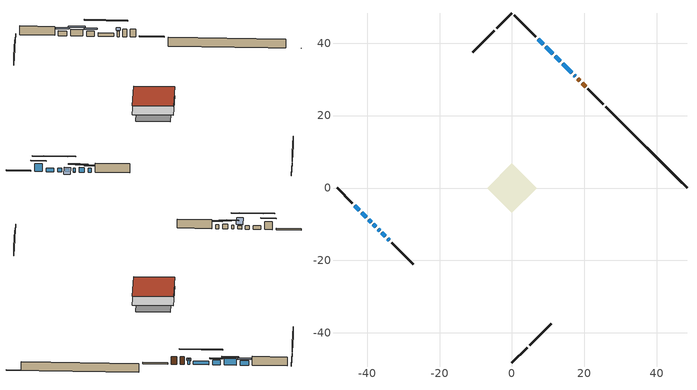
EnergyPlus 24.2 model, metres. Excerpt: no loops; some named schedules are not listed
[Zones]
conditioned space
 floor outside (Floor1 construction): -4,0 0,4 4,0 0,-4 z1.53
 floor adiabatic (AdiabaticFloorConstruction): -6.9,0 0,6.9 6.9,0 0,-6.9 z1.53
 floor foundation (Slab1 construction): -5.63,0.28 -0.28,5.63 5.63,-0.28 0.28,-5.63 z-0.88
 wall outside (RimJoist1 construction): 0,-48.34 4.22,-44.12 / -48.34,0 -44.12,-4.22 / 0,48.34 -4.22,44.12 / 25.18,23.16 20.96,27.38 z1.53:1.83
 wall outside (AdiabaticWallConstruction 1): 20.3,28.03 19.43,28.9 / 18.78,29.56 18.15,30.18 z1.53:3.56
 wall outside (AdiabaticWallConstruction): 17.5,30.84 17.23,31.11 z1.53:2.95; -43.46,-4.88 -42.17,-6.17 z1.53:3.61; 16.57,31.77 13.98,34.35 z1.53:2.44; -41.51,-6.83 -40.22,-8.12 / -39.56,-8.78 -38.91,-9.42 / -38.26,-10.08 -37.61,-10.73 z1.53:2.45; -36.95,-11.38 -36.59,-11.74 / -34.38,-13.95 -33.89,-14.44 z1.53:2.57; 13.33,35.01 11.98,36.36 / 8.66,39.68 7.22,41.12 / -35.94,-12.4 -35.04,-13.3 z1.53:2.8; 11.32,37.01 9.31,39.02 z1.53:3.28
 wall outside (Wall1 construction): 4.88,-43.46 10.78,-37.56 / -33.24,-15.1 -27.33,-21 / -4.88,43.46 -10.78,37.56 / 6.56,41.78 0.66,47.68 z1.53:3.97
 wall foundation (FoundationWall1 construction): 25.83,22.5,-0.88 25.83,22.5,1.53 45.74,2.59,1.53 45.74,2.59,-0.78 48.34,0,-0.78 48.34,0,-0.88
 window (WindowConstruction 6): 17.5,30.84 17.23,31.11 z1.53:2.95
 window (WindowConstruction 5): -43.46,-4.88 -42.17,-6.17 z1.53:3.61
 window (WindowConstruction 8): 16.57,31.77 13.98,34.35 z1.53:2.44
 window (WindowConstruction 9): -41.51,-6.83 -40.22,-8.12 z1.53:2.44
 window (WindowConstruction 10): -39.56,-8.78 -38.91,-9.42 z1.53:2.44
 window (WindowConstruction 11): -38.26,-10.08 -37.61,-10.73 z1.53:2.44
 window (WindowConstruction 7): -36.95,-11.38 -36.59,-11.74 z1.53:2.57
 window (WindowConstruction): 13.33,35.01 11.98,36.36 z1.53:2.8
 window (WindowConstruction 1): 11.32,37.01 9.31,39.02 z1.53:3.28
 window (WindowConstruction 2): 8.65,39.68 7.22,41.12 z1.53:2.8
 window (WindowConstruction 3): -35.94,-12.4 -35.04,-13.3 z1.53:2.8
 window (WindowConstruction 4): -34.38,-13.96 -33.89,-14.44 z1.53:2.57
 door (Door): 20.3,28.03 19.43,28.9 z1.53:3.56
 door (Door 1): 18.78,29.56 18.15,30.18 z1.53:3.56
 ceiling adiabatic (AdiabaticFloorConstruction): 0,-6.9 6.9,0 0,6.9 -6.9,0 z1.53
 roof outside (Roof1 construction): 0,6.9 -6.9,0 0,-6.9 6.9,0 z3.97
shading: 17.02,31.32 17.71,30.63 18.57,31.49 17.88,32.18 z3.25; -41.52,-6.81 -44.1,-4.23 -44.32,-4.44 -41.73,-7.02 z4.52; 11.61,36.72 18.94,29.4 19.26,29.72 11.94,37.05 z5.79; -37.85,-10.49 -43.88,-4.46 -44.09,-4.67 -38.06,-10.7 z5.79; -36.54,-11.79 -41.93,-6.41 -42.14,-6.62 -36.76,-12 z5.79; -37.4,-10.94 -38.47,-9.87 -40.84,-12.24 -39.77,-13.31 z2.74; -35.73,-12.6 -37.81,-10.52 -38.03,-10.73 -35.94,-12.82 z3.79; 11.55,36.79 13.76,34.58 14.08,34.9 11.87,37.11 z3.41; 8.88,39.46 11.75,36.58 12.08,36.91 9.21,39.78 z3.89; 6.79,41.55 9.09,39.25 9.41,39.58 7.11,41.87 z3.41; -34.39,-13.94 -36.58,-11.76 -36.79,-11.97 -34.6,-14.15 z3.71; -33.25,-15.09 -35.02,-13.31 -35.24,-13.52 -33.46,-15.3 z3.48
[Building]
Building 1: Terrain=Suburbs
[Site:Location]
Montreal Mirabel Intl AP_QC: Latitude {deg}=45.68; Longitude {deg}=-74.03; Time Zone {hr}=-5; Elevation {m}=82; Keep Site Location Information=Yes
[Site:GroundTemperature:Shallow]
0.642858, -1.75623, -1.94836, -0.80987, 3.76054, 8.30966, 12.2535, 14.7518, 14.9641, 12.9321, 9.08883, 4.67926
[Site:WaterMainsTemperature]
Calculation Method=Schedule; Temperature Schedule=mains temperature schedule
[Material] Roughness=Rough; Thermal Absorptance=0.9
Name | Thickness {m} | Conductivity {W/m-K} | Density {kg/m3} | Specific Heat {J/kg-K} | Solar Absorptance | Visible Absorptance
asphalt or fiberglass shingles | 0.00635 | 0.162714 | 1121.4 | 1465.45 | 0.4 | 0.4
concrete 4.0 in. | 0.1016 | 1.803125 | 2242.8 | 837.4 | 0.7 | 0.7
concrete 8.0 in. | 0.2032 | 1.803125 | 2242.8 | 837.4 | 0.7 | 0.7
door material | 0.04445 | 0.188738 | 512.64 | 1214.23 | 0.7 | 0.7
exterior vertical ins | 0.0433751 | 0.029427 | 32.04 | 1214.23 | 0.7 | 0.7
floor covering | 0.0127 | 0.0433444 | 54.468 | 1339.84 | 0.6 | 0.6
floor rigid ins; wall rigid ins | 0.512978 | 0.029427 | 32.04 | 1214.23 | 0.7 | 0.7
floor stud and cavity | 0.1397 | 0.100529 | 92.3553 | 1139.71 | 0.7 | 0.7
floor stud and cavity 1 | 0.1397 | 1.75129 | 37.0049 | 1207.88 | 0.7 | 0.7
furniture material conditioned space 1 | 0.1524 | 0.115458 | 640.8 | 1214.23 | 0.6 | 0.6
gypsum board | 0.0127 | 0.160291 | 801 | 837.4 | 0.6 | 0.6
gypsum board 1 | 0.0127 | 0.160291 | 801 | 837.4 | 0.7 | 0.7
osb sheathing 0.5 in. | 0.0127 | 0.115458 | 512.64 | 1214.23 | 0.7 | 0.7
osb sheathing 0.75 in. | 0.01905 | 0.115458 | 512.64 | 1214.23 | 0.7 | 0.7
osb sheathing 2.0 in. | 0.0508 | 0.115458 | 512.64 | 1214.23 | 0.7 | 0.7
rim joist rigid ins | 0.051816 | 0.029427 | 32.04 | 1214.23 | 0.7 | 0.7
rim joist stud and cavity | 0.0508 | 0.205221 | 125.044 | 1163.47 | 0.6 | 0.6
roof stud and cavity | 0.2032 | 0.154705 | 78.34581 | 1123.46 | 0.7 | 0.7
wall stud and cavity | 0.1397 | 0.0891443 | 139.0536 | 1170.24 | 0.7 | 0.7
wall stud and cavity 1 | 0.0889 | 0.380278 | 52.3479 | 1209.89 | 0.7 | 0.7
wall stud and cavity 2 | 0.0889 | 0.391764 | 83.0341 | 1211.67 | 0.7 | 0.7
wood siding | 0.0254 | 0.102417 | 544.68 | 1172.36 | 0.4 | 0.4
wood siding 1; wood siding 2; wood siding 3 | 0.0254 | 0.102417 | 544.68 | 1172.36 | 0.7 | 0.7
[WindowMaterial:SimpleGlazingSystem]
Name | U-Factor {W/m2-K} | Solar Heat Gain Coefficient
WindowMaterial | 5.624059 | 0.71
WindowMaterial 1 | 2.875907 | 0.71
WindowMaterial 2 | 5.63939 | 0.72
WindowMaterial 3 | 5.49119 | 0.69
WindowMaterial 4 | 3.02297 | 0.49
WindowMaterial 5 | 4.19775 | 0.68
WindowMaterial 6 | 3.710573 | 0.31
WindowMaterial 7 | 5.29928 | 0.67
WindowMaterial 8 | 5.44918 | 0.68
WindowMaterial 9 | 5.18912 | 0.62
[Construction]
AdiabaticFloorConstruction: floor stud and cavity 1, floor rigid ins, osb sheathing 0.75 in., floor covering
AdiabaticWallConstruction: wood siding 2, wall rigid ins, wall stud and cavity 1, gypsum board
AdiabaticWallConstruction 1: wood siding 3, wall rigid ins, wall stud and cavity 1, gypsum board
Door; Door 1: door material
Floor1 construction: floor stud and cavity, osb sheathing 0.75 in., floor covering
FoundationWall1 construction: concrete 8.0 in., gypsum board 1
furniture construction conditioned space 1: furniture material conditioned space 1
PartitionWallConstruction: gypsum board, wall stud and cavity 2, gypsum board
RimJoist1 construction: wood siding 1, rim joist rigid ins, osb sheathing 2.0 in., rim joist stud and cavity
Roof1 construction: asphalt or fiberglass shingles, osb sheathing 0.75 in., roof stud and cavity, gypsum board
Slab1 construction: concrete 4.0 in.
Wall1 construction: wood siding, osb sheathing 0.5 in., wall stud and cavity, gypsum board
WindowConstruction: WindowMaterial
WindowConstruction 1: WindowMaterial 1
WindowConstruction 10; WindowConstruction 11: WindowMaterial 9
WindowConstruction 2: WindowMaterial 2
WindowConstruction 3: WindowMaterial 3
WindowConstruction 4: WindowMaterial 4
WindowConstruction 5: WindowMaterial 5
WindowConstruction 6: WindowMaterial 6
WindowConstruction 7: WindowMaterial 7
WindowConstruction 8; WindowConstruction 9: WindowMaterial 8
[Zone]
conditioned space: Multiplier=1; Volume {m3}=410.2; Part of Total Floor Area=Yes
[Space]
conditioned space 1: Zone=conditioned space; Volume {m3}=410.2
[SurfaceProperty:ExposedFoundationPerimeter]
Slab1: Exposed Perimeter Calculation Method=TotalExposedPerimeter; Total Exposed Perimeter {m}=31.822
[InternalMass] Zone or ZoneList=conditioned space; Space or SpaceList=conditioned space 1
Name | Construction | Surface Area {m2}
furniture mass conditioned space 1 | furniture construction conditioned space 1 | 76.1599
partition wall mass | PartitionWallConstruction | 190.4
[Lights]
interior lighting: Zone or ZoneList or Space or SpaceList=conditioned space 1; Schedule=interior lighting schedule; Design Level Calculation Method=LightingLevel; Lighting Level {W}=343.2; Return Air Fraction=0; Fraction Radiant=0.6; Fraction Visible=0.2; Fraction Replaceable=1
[People]
occupants: Zone or ZoneList or Space or SpaceList=conditioned space 1; Number of People Schedule=occupants schedule; Number of People Calculation Method=People; Number of People=3; Fraction Radiant=0.314171; Sensible Heat Fraction=0.56303; Activity Level Schedule=occupants activity schedule; Carbon Dioxide Generation Rate {m3/s-W}=0; Enable ASHRAE 55 Comfort Warnings=No; Mean Radiant Temperature Calculation Type=EnclosureAveraged
[ElectricEquipment] Zone or ZoneList or Space or SpaceList=conditioned space 1; Design Level Calculation Method=EquipmentLevel
Name | Schedule | Design Level {W} | Fraction Latent | Fraction Radiant | Fraction Lost
clothes dryer | clothes dryer schedule | 140.772 | 0.015 | 0.081 | 0.85
clothes washer | clothes washer schedule | 32.1985 | 0.03 | 0.162 | 0.7
cooking range | cooking range schedule | 215.147 | 0.08 | 0.432 | 0.2
dishwasher | dishwasher schedule | 66.8632 | 0.3 | 0.18 | 0.4
fridge | fridge schedule | 72.9452 | 0 | 0.6 | 0
mech vent house fan | mech vent house fan schedule | 0 | 0 | 0 | 1
mech vent house fan cfis | mech vent house fan cfis schedule | 0 | 0 | 0 | 0
misc plug loads | misc plug loads schedule | 494.7 | 0.045 | 0.513 | 0.1
whole house fan | Always On Discrete | 0 | 0 | 0 | 1
[OtherEquipment] Zone or ZoneList or Space or SpaceList=conditioned space 1; Design Level Calculation Method=EquipmentLevel
Name | Fuel Type | Schedule | Design Level {W} | Fraction Latent | Fraction Radiant | Fraction Lost
clothes dryer 1 | Electricity | clothes dryer schedule | 0 | 0.015 | 0.081 | 0.85
cooking range 1 | Electricity | cooking range schedule | 0 | 0.08 | 0.432 | 0.2
general water use latent | None | general water use schedule | 62.594 | 1 | 0 | 0
general water use sensible | None | general water use schedule | -61.6891 | 0 | 0.6 | 0
mech vent house fan latent load | None | Always On Discrete | 0 | 1 | 0 | 0
mech vent house fan sensible load | None | Always On Discrete | 0 | 0 | 0 | 0
water heater energy adjustment1 | Electricity | Always On Discrete | 0.01 | 0 | 0 | 1
[ZoneInfiltration:DesignFlowRate] Zone or ZoneList or Space or SpaceList=conditioned space 1; Schedule=Always On Discrete; Design Flow Rate Calculation Method=Flow/Zone; Design Flow Rate {m3/s}=0
infil flow; natural vent flow; whole house fan flow
[Foundation:Kiva]
Foundation Kiva 1: Initial Indoor Air Temperature {C}=18; Wall Height Above Grade {m}=1.53; Wall Depth Below Slab {m}=0.2032; Custom Block Material Name 1=exterior vertical ins; Custom Block Depth 1 {m}=2.40999; Custom Block X Position 1 {m}=0.2159; Custom Block Z Position 1 {m}=0
[Foundation:Kiva:Settings]
Soil Conductivity {W/m-K}=0.849921; Soil Density {kg/m3}=1842.3; Soil Specific Heat {J/kg-K}=418.7; Ground Solar Absorptivity=0.9; Ground Thermal Absorptivity=0.9; Ground Surface Roughness {m}=0.03; Far-Field Width {m}=40; Deep-Ground Boundary Condition=ZeroFlux; Deep-Ground Depth {m}=40; Minimum Cell Dimension {m}=0.2; Maximum Cell Growth Coefficient=3; Simulation Timestep=Timestep
[Exterior:Lights]
exterior lighting: Schedule=exterior lighting schedule; Design Level {W}=75.6
[Schedule:Day:Interval]
interior lighting schedule day: No, 01:00, 0.108182, 04:00, 0.0901515, 05:00, 0.0991667, 06:00, 0.162273, 07:00, 0.270455, 08:00, 0.342576, 10:00, 0.369621, 11:00, 0.351591, 12:00, 0.333561, 13:00, 0.324545, 14:00, 0.31553, 15:00, 0.333561, 16:00, 0.369621, 17:00, 0.450758, 18:00, 0.585985, 19:00, 0.775303, 20:00, 0.955606, 21:00, 0.991667, 22:00, 0.712197, 23:00, 0.360606, 24:00, 0.162273
interior lighting schedule day 1: No, 01:00, 0.100909, 04:00, 0.0840909, 05:00, 0.0925, 06:00, 0.151364, 07:00, 0.252273, 08:00, 0.319545, 10:00, 0.344773, 11:00, 0.327955, 12:00, 0.311136, 13:00, 0.302727, 14:00, 0.294318, 15:00, 0.311136, 16:00, 0.344773, 17:00, 0.420455, 18:00, 0.546591, 19:00, 0.723182, 20:00, 0.891364, 21:00, 0.925, 22:00, 0.664318, 23:00, 0.336364, 24:00, 0.151364
interior lighting schedule day 2: No, 01:00, 0.0927273, 04:00, 0.0772727, 05:00, 0.085, 06:00, 0.139091, 07:00, 0.231818, 08:00, 0.293636, 10:00, 0.316818, 11:00, 0.301364, 12:00, 0.285909, 13:00, 0.278182, 14:00, 0.270455, 15:00, 0.285909, 16:00, 0.316818, 17:00, 0.386364, 18:00, 0.502273, 19:00, 0.664545, 20:00, 0.819091, 21:00, 0.85, 22:00, 0.610455, 23:00, 0.309091, 24:00, 0.139091
interior lighting schedule day 3: No, 01:00, 0.0845455, 04:00, 0.0704545, 05:00, 0.0775, 06:00, 0.126818, 07:00, 0.211364, 08:00, 0.267727, 10:00, 0.288864, 11:00, 0.274773, 12:00, 0.260682, 13:00, 0.253636, 14:00, 0.246591, 15:00, 0.260682, 16:00, 0.288864, 17:00, 0.352273, 18:00, 0.457955, 19:00, 0.605909, 20:00, 0.746818, 21:00, 0.775, 22:00, 0.556591, 23:00, 0.281818, 24:00, 0.126818
interior lighting schedule day 4: No, 01:00, 0.0763636, 04:00, 0.0636364, 05:00, 0.07, 06:00, 0.114545, 07:00, 0.190909, 08:00, 0.241818, 10:00, 0.260909, 11:00, 0.248182, 12:00, 0.235455, 13:00, 0.229091, 14:00, 0.222727, 15:00, 0.235455, 16:00, 0.260909, 17:00, 0.318182, 18:00, 0.413636, 19:00, 0.547273, 20:00, 0.674545, 21:00, 0.7, 22:00, 0.502727, 23:00, 0.254545, 24:00, 0.114545
interior lighting schedule default day: No, 24:00, 0
[Schedule:Week:Daily]
interior lighting schedule Week Rule - Jan1-Jan27: interior lighting schedule day, interior lighting schedule day, interior lighting schedule day, interior lighting schedule day, interior lighting schedule day, interior lighting schedule day, interior lighting schedule day, interior lighting schedule default day, interior lighting schedule default day, interior lighting schedule default day, interior lighting schedule default day, interior lighting schedule default day
interior lighting schedule Week Rule - Jan28-Feb3: interior lighting schedule day, interior lighting schedule day, interior lighting schedule day, interior lighting schedule day, interior lighting schedule day 1, interior lighting schedule day 1, interior lighting schedule day 1, interior lighting schedule default day, interior lighting schedule default day, interior lighting schedule default day, interior lighting schedule default day, interior lighting schedule default day
interior lighting schedule Week Rule - Feb4-Feb24: interior lighting schedule day 1, interior lighting schedule day 1, interior lighting schedule day 1, interior lighting schedule day 1, interior lighting schedule day 1, interior lighting schedule day 1, interior lighting schedule day 1, interior lighting schedule default day, interior lighting schedule default day, interior lighting schedule default day, interior lighting schedule default day, interior lighting schedule default day
interior lighting schedule Week Rule - Feb25-Mar3: interior lighting schedule day 1, interior lighting schedule day 1, interior lighting schedule day 1, interior lighting schedule day 1, interior lighting schedule day 2, interior lighting schedule day 2, interior lighting schedule day 2, interior lighting schedule default day, interior lighting schedule default day, interior lighting schedule default day, interior lighting schedule default day, interior lighting schedule default day
interior lighting schedule Week Rule - Mar4-Mar31: interior lighting schedule day 2, interior lighting schedule day 2, interior lighting schedule day 2, interior lighting schedule day 2, interior lighting schedule day 2, interior lighting schedule day 2, interior lighting schedule day 2, interior lighting schedule default day, interior lighting schedule default day, interior lighting schedule default day, interior lighting schedule default day, interior lighting schedule default day
interior lighting schedule Week Rule - Apr1-Apr28: interior lighting schedule day 3, interior lighting schedule day 3, interior lighting schedule day 3, interior lighting schedule day 3, interior lighting schedule day 3, interior lighting schedule day 3, interior lighting schedule day 3, interior lighting schedule default day, interior lighting schedule default day, interior lighting schedule default day, interior lighting schedule default day, interior lighting schedule default day
interior lighting schedule Week Rule - Apr29-May5: interior lighting schedule day 3, interior lighting schedule day 3, interior lighting schedule day 4, interior lighting schedule day 4, interior lighting schedule day 4, interior lighting schedule day 4, interior lighting schedule day 4, interior lighting schedule default day, interior lighting schedule default day, interior lighting schedule default day, interior lighting schedule default day, interior lighting schedule default day
interior lighting schedule Week Rule - May6-May26: interior lighting schedule day 4, interior lighting schedule day 4, interior lighting schedule day 4, interior lighting schedule day 4, interior lighting schedule day 4, interior lighting schedule day 4, interior lighting schedule day 4, interior lighting schedule default day, interior lighting schedule default day, interior lighting schedule default day, interior lighting schedule default day, interior lighting schedule default day
interior lighting schedule Week Rule - May27-Jun2: interior lighting schedule day 4, interior lighting schedule day 4, interior lighting schedule day 4, interior lighting schedule day 4, interior lighting schedule day 4, interior lighting schedule day 5, interior lighting schedule day 5, interior lighting schedule default day, interior lighting schedule default day, interior lighting schedule default day, interior lighting schedule default day, interior lighting schedule default day
interior lighting schedule Week Rule - Jun3-Jun30: interior lighting schedule day 5, interior lighting schedule day 5, interior lighting schedule day 5, interior lighting schedule day 5, interior lighting schedule day 5, interior lighting schedule day 5, interior lighting schedule day 5, interior lighting schedule default day, interior lighting schedule default day, interior lighting schedule default day, interior lighting schedule default day, interior lighting schedule default day
interior lighting schedule Week Rule - Jul1-Jul28: interior lighting schedule day 6, interior lighting schedule day 6, interior lighting schedule day 6, interior lighting schedule day 6, interior lighting schedule day 6, interior lighting schedule day 6, interior lighting schedule day 6, interior lighting schedule default day, interior lighting schedule default day, interior lighting schedule default day, interior lighting schedule default day, interior lighting schedule default day
interior lighting schedule Week Rule - Jul29-Aug4: interior lighting schedule day 6, interior lighting schedule day 6, interior lighting schedule day 6, interior lighting schedule day 7, interior lighting schedule day 7, interior lighting schedule day 7, interior lighting schedule day 7, interior lighting schedule default day, interior lighting schedule default day, interior lighting schedule default day, interior lighting schedule default day, interior lighting schedule default day
interior lighting schedule Week Rule - Aug5-Aug25: interior lighting schedule day 7, interior lighting schedule day 7, interior lighting schedule day 7, interior lighting schedule day 7, interior lighting schedule day 7, interior lighting schedule day 7, interior lighting schedule day 7, interior lighting schedule default day, interior lighting schedule default day, interior lighting schedule default day, interior lighting schedule default day, interior lighting schedule default day
interior lighting schedule Week Rule - Aug26-Sep1: interior lighting schedule day 7, interior lighting schedule day 7, interior lighting schedule day 7, interior lighting schedule day 7, interior lighting schedule day 7, interior lighting schedule day 7, interior lighting schedule day 8, interior lighting schedule default day, interior lighting schedule default day, interior lighting schedule default day, interior lighting schedule default day, interior lighting schedule default day
interior lighting schedule Week Rule - Sep2-Sep29: interior lighting schedule day 8, interior lighting schedule day 8, interior lighting schedule day 8, interior lighting schedule day 8, interior lighting schedule day 8, interior lighting schedule day 8, interior lighting schedule day 8, interior lighting schedule default day, interior lighting schedule default day, interior lighting schedule default day, interior lighting schedule default day, interior lighting schedule default day
interior lighting schedule Week Rule - Sep30-Oct6: interior lighting schedule day 8, interior lighting schedule day 9, interior lighting schedule day 9, interior lighting schedule day 9, interior lighting schedule day 9, interior lighting schedule day 9, interior lighting schedule day 9, interior lighting schedule default day, interior lighting schedule default day, interior lighting schedule default day, interior lighting schedule default day, interior lighting schedule default day
interior lighting schedule Week Rule - Oct7-Oct27: interior lighting schedule day 9, interior lighting schedule day 9, interior lighting schedule day 9, interior lighting schedule day 9, interior lighting schedule day 9, interior lighting schedule day 9, interior lighting schedule day 9, interior lighting schedule default day, interior lighting schedule default day, interior lighting schedule default day, interior lighting schedule default day, interior lighting schedule default day
interior lighting schedule Week Rule - Oct28-Nov3: interior lighting schedule day 9, interior lighting schedule day 9, interior lighting schedule day 9, interior lighting schedule day 9, interior lighting schedule day 10, interior lighting schedule day 10, interior lighting schedule day 10, interior lighting schedule default day, interior lighting schedule default day, interior lighting schedule default day, interior lighting schedule default day, interior lighting schedule default day
interior lighting schedule Week Rule - Nov4-Nov24: interior lighting schedule day 10, interior lighting schedule day 10, interior lighting schedule day 10, interior lighting schedule day 10, interior lighting schedule day 10, interior lighting schedule day 10, interior lighting schedule day 10, interior lighting schedule default day, interior lighting schedule default day, interior lighting schedule default day, interior lighting schedule default day, interior lighting schedule default day
interior lighting schedule Week Rule - Nov25-Dec1: interior lighting schedule day 10, interior lighting schedule day 10, interior lighting schedule day 10, interior lighting schedule day 10, interior lighting schedule day 10, interior lighting schedule day 10, interior lighting schedule day 11, interior lighting schedule default day, interior lighting schedule default day, interior lighting schedule default day, interior lighting schedule default day, interior lighting schedule default day
interior lighting schedule Week Rule - Dec2-Dec31: interior lighting schedule day 11, interior lighting schedule day 11, interior lighting schedule day 11, interior lighting schedule day 11, interior lighting schedule day 11, interior lighting schedule day 11, interior lighting schedule day 11, interior lighting schedule default day, interior lighting schedule default day, interior lighting schedule default day, interior lighting schedule default day, interior lighting schedule default day
occupants schedule Week Rule - Jan1-Dec31: occupants schedule day, occupants schedule day, occupants schedule day, occupants schedule day, occupants schedule day, occupants schedule day, occupants schedule day, occupants schedule default day, occupants schedule default day, occupants schedule default day, occupants schedule default day, occupants schedule default day
clothes dryer schedule Week Rule - Jan1-Dec31: clothes dryer schedule day, clothes dryer schedule day, clothes dryer schedule day, clothes dryer schedule day, clothes dryer schedule day, clothes dryer schedule day, clothes dryer schedule day, clothes dryer schedule default day, clothes dryer schedule default day, clothes dryer schedule default day, clothes dryer schedule default day, clothes dryer schedule default day
clothes washer schedule Week Rule - Jan1-Dec31: clothes washer schedule day, clothes washer schedule day, clothes washer schedule day, clothes washer schedule day, clothes washer schedule day, clothes washer schedule day, clothes washer schedule day, clothes washer schedule default day, clothes washer schedule default day, clothes washer schedule default day, clothes washer schedule default day, clothes washer schedule default day
cooking range schedule Week Rule - Jan1-Dec31: cooking range schedule day, cooking range schedule day, cooking range schedule day, cooking range schedule day, cooking range schedule day, cooking range schedule day, cooking range schedule day, cooking range schedule default day, cooking range schedule default day, cooking range schedule default day, cooking range schedule default day, cooking range schedule default day
dishwasher schedule Week Rule - Jan1-Dec31: dishwasher schedule day, dishwasher schedule day, dishwasher schedule day, dishwasher schedule day, dishwasher schedule day, dishwasher schedule day, dishwasher schedule day, dishwasher schedule default day, dishwasher schedule default day, dishwasher schedule default day, dishwasher schedule default day, dishwasher schedule default day
misc plug loads schedule Week Rule - Jan1-Dec31: misc plug loads schedule day, misc plug loads schedule day, misc plug loads schedule day, misc plug loads schedule day, misc plug loads schedule day, misc plug loads schedule day, misc plug loads schedule day, misc plug loads schedule default day, misc plug loads schedule default day, misc plug loads schedule default day, misc plug loads schedule default day, misc plug loads schedule default day
general water use schedule Week Rule - Jan1-Dec31: general water use schedule day, general water use schedule day, general water use schedule day, general water use schedule day, general water use schedule day, general water use schedule day, general water use schedule day, general water use schedule default day, general water use schedule default day, general water use schedule default day, general water use schedule default day, general water use schedule default day
exterior lighting schedule Week Rule - Jan1-Jan27: exterior lighting schedule day, exterior lighting schedule day, exterior lighting schedule day, exterior lighting schedule day, exterior lighting schedule day, exterior lighting schedule day, exterior lighting schedule day, exterior lighting schedule default day, exterior lighting schedule default day, exterior lighting schedule default day, exterior lighting schedule default day, exterior lighting schedule default day
exterior lighting schedule Week Rule - Jan28-Feb3: exterior lighting schedule day, exterior lighting schedule day, exterior lighting schedule day, exterior lighting schedule day, exterior lighting schedule day 1, exterior lighting schedule day 1, exterior lighting schedule day 1, exterior lighting schedule default day, exterior lighting schedule default day, exterior lighting schedule default day, exterior lighting schedule default day, exterior lighting schedule default day
exterior lighting schedule Week Rule - Feb4-Feb24: exterior lighting schedule day 1, exterior lighting schedule day 1, exterior lighting schedule day 1, exterior lighting schedule day 1, exterior lighting schedule day 1, exterior lighting schedule day 1, exterior lighting schedule day 1, exterior lighting schedule default day, exterior lighting schedule default day, exterior lighting schedule default day, exterior lighting schedule default day, exterior lighting schedule default day
exterior lighting schedule Week Rule - Feb25-Mar3: exterior lighting schedule day 1, exterior lighting schedule day 1, exterior lighting schedule day 1, exterior lighting schedule day 1, exterior lighting schedule day 2, exterior lighting schedule day 2, exterior lighting schedule day 2, exterior lighting schedule default day, exterior lighting schedule default day, exterior lighting schedule default day, exterior lighting schedule default day, exterior lighting schedule default day
exterior lighting schedule Week Rule - Mar4-Mar31: exterior lighting schedule day 2, exterior lighting schedule day 2, exterior lighting schedule day 2, exterior lighting schedule day 2, exterior lighting schedule day 2, exterior lighting schedule day 2, exterior lighting schedule day 2, exterior lighting schedule default day, exterior lighting schedule default day, exterior lighting schedule default day, exterior lighting schedule default day, exterior lighting schedule default day
exterior lighting schedule Week Rule - Apr1-Apr28: exterior lighting schedule day 3, exterior lighting schedule day 3, exterior lighting schedule day 3, exterior lighting schedule day 3, exterior lighting schedule day 3, exterior lighting schedule day 3, exterior lighting schedule day 3, exterior lighting schedule default day, exterior lighting schedule default day, exterior lighting schedule default day, exterior lighting schedule default day, exterior lighting schedule default day
exterior lighting schedule Week Rule - Apr29-May5: exterior lighting schedule day 3, exterior lighting schedule day 3, exterior lighting schedule day 4, exterior lighting schedule day 4, exterior lighting schedule day 4, exterior lighting schedule day 4, exterior lighting schedule day 4, exterior lighting schedule default day, exterior lighting schedule default day, exterior lighting schedule default day, exterior lighting schedule default day, exterior lighting schedule default day
exterior lighting schedule Week Rule - May6-May26: exterior lighting schedule day 4, exterior lighting schedule day 4, exterior lighting schedule day 4, exterior lighting schedule day 4, exterior lighting schedule day 4, exterior lighting schedule day 4, exterior lighting schedule day 4, exterior lighting schedule default day, exterior lighting schedule default day, exterior lighting schedule default day, exterior lighting schedule default day, exterior lighting schedule default day
exterior lighting schedule Week Rule - May27-Jun2: exterior lighting schedule day 4, exterior lighting schedule day 4, exterior lighting schedule day 4, exterior lighting schedule day 4, exterior lighting schedule day 4, exterior lighting schedule day 5, exterior lighting schedule day 5, exterior lighting schedule default day, exterior lighting schedule default day, exterior lighting schedule default day, exterior lighting schedule default day, exterior lighting schedule default day
exterior lighting schedule Week Rule - Jun3-Jun30: exterior lighting schedule day 5, exterior lighting schedule day 5, exterior lighting schedule day 5, exterior lighting schedule day 5, exterior lighting schedule day 5, exterior lighting schedule day 5, exterior lighting schedule day 5, exterior lighting schedule default day, exterior lighting schedule default day, exterior lighting schedule default day, exterior lighting schedule default day, exterior lighting schedule default day
exterior lighting schedule Week Rule - Jul1-Jul28: exterior lighting schedule day 6, exterior lighting schedule day 6, exterior lighting schedule day 6, exterior lighting schedule day 6, exterior lighting schedule day 6, exterior lighting schedule day 6, exterior lighting schedule day 6, exterior lighting schedule default day, exterior lighting schedule default day, exterior lighting schedule default day, exterior lighting schedule default day, exterior lighting schedule default day
exterior lighting schedule Week Rule - Jul29-Aug4: exterior lighting schedule day 6, exterior lighting schedule day 6, exterior lighting schedule day 6, exterior lighting schedule day 7, exterior lighting schedule day 7, exterior lighting schedule day 7, exterior lighting schedule day 7, exterior lighting schedule default day, exterior lighting schedule default day, exterior lighting schedule default day, exterior lighting schedule default day, exterior lighting schedule default day
exterior lighting schedule Week Rule - Aug5-Aug25: exterior lighting schedule day 7, exterior lighting schedule day 7, exterior lighting schedule day 7, exterior lighting schedule day 7, exterior lighting schedule day 7, exterior lighting schedule day 7, exterior lighting schedule day 7, exterior lighting schedule default day, exterior lighting schedule default day, exterior lighting schedule default day, exterior lighting schedule default day, exterior lighting schedule default day
exterior lighting schedule Week Rule - Aug26-Sep1: exterior lighting schedule day 7, exterior lighting schedule day 7, exterior lighting schedule day 7, exterior lighting schedule day 7, exterior lighting schedule day 7, exterior lighting schedule day 7, exterior lighting schedule day 8, exterior lighting schedule default day, exterior lighting schedule default day, exterior lighting schedule default day, exterior lighting schedule default day, exterior lighting schedule default day
exterior lighting schedule Week Rule - Sep2-Sep29: exterior lighting schedule day 8, exterior lighting schedule day 8, exterior lighting schedule day 8, exterior lighting schedule day 8, exterior lighting schedule day 8, exterior lighting schedule day 8, exterior lighting schedule day 8, exterior lighting schedule default day, exterior lighting schedule default day, exterior lighting schedule default day, exterior lighting schedule default day, exterior lighting schedule default day
exterior lighting schedule Week Rule - Sep30-Oct6: exterior lighting schedule day 8, exterior lighting schedule day 9, exterior lighting schedule day 9, exterior lighting schedule day 9, exterior lighting schedule day 9, exterior lighting schedule day 9, exterior lighting schedule day 9, exterior lighting schedule default day, exterior lighting schedule default day, exterior lighting schedule default day, exterior lighting schedule default day, exterior lighting schedule default day
exterior lighting schedule Week Rule - Oct7-Oct27: exterior lighting schedule day 9, exterior lighting schedule day 9, exterior lighting schedule day 9, exterior lighting schedule day 9, exterior lighting schedule day 9, exterior lighting schedule day 9, exterior lighting schedule day 9, exterior lighting schedule default day, exterior lighting schedule default day, exterior lighting schedule default day, exterior lighting schedule default day, exterior lighting schedule default day
exterior lighting schedule Week Rule - Oct28-Nov3: exterior lighting schedule day 9, exterior lighting schedule day 9, exterior lighting schedule day 9, exterior lighting schedule day 9, exterior lighting schedule day 10, exterior lighting schedule day 10, exterior lighting schedule day 10, exterior lighting schedule default day, exterior lighting schedule default day, exterior lighting schedule default day, exterior lighting schedule default day, exterior lighting schedule default day
exterior lighting schedule Week Rule - Nov4-Nov24: exterior lighting schedule day 10, exterior lighting schedule day 10, exterior lighting schedule day 10, exterior lighting schedule day 10, exterior lighting schedule day 10, exterior lighting schedule day 10, exterior lighting schedule day 10, exterior lighting schedule default day, exterior lighting schedule default day, exterior lighting schedule default day, exterior lighting schedule default day, exterior lighting schedule default day
exterior lighting schedule Week Rule - Nov25-Dec1: exterior lighting schedule day 10, exterior lighting schedule day 10, exterior lighting schedule day 10, exterior lighting schedule day 10, exterior lighting schedule day 10, exterior lighting schedule day 10, exterior lighting schedule day 11, exterior lighting schedule default day, exterior lighting schedule default day, exterior lighting schedule default day, exterior lighting schedule default day, exterior lighting schedule default day
exterior lighting schedule Week Rule - Dec2-Dec31: exterior lighting schedule day 11, exterior lighting schedule day 11, exterior lighting schedule day 11, exterior lighting schedule day 11, exterior lighting schedule day 11, exterior lighting schedule day 11, exterior lighting schedule day 11, exterior lighting schedule default day, exterior lighting schedule default day, exterior lighting schedule default day, exterior lighting schedule default day, exterior lighting schedule default day
[Schedule:Year]
interior lighting schedule: interior lighting schedule Week Rule - Jan1-Jan27, 1, 1, 1, 27, interior lighting schedule Week Rule - Jan28-Feb3, 1, 28, 2, 3, interior lighting schedule Week Rule - Feb4-Feb24, 2, 4, 2, 24, interior lighting schedule Week Rule - Feb25-Mar3, 2, 25, 3, 3, interior lighting schedule Week Rule - Mar4-Mar31, 3, 4, 3, 31, interior lighting schedule Week Rule - Apr1-Apr28, 4, 1, 4, 28, interior lighting schedule Week Rule - Apr29-May5, 4, 29, 5, 5, interior lighting schedule Week Rule - May6-May26, 5, 6, 5, 26, interior lighting schedule Week Rule - May27-Jun2, 5, 27, 6, 2, interior lighting schedule Week Rule - Jun3-Jun30, 6, 3, 6, 30, interior lighting schedule Week Rule - Jul1-Jul28, 7, 1, 7, 28, interior lighting schedule Week Rule - Jul29-Aug4, 7, 29, 8, 4, interior lighting schedule Week Rule - Aug5-Aug25, 8, 5, 8, 25, interior lighting schedule Week Rule - Aug26-Sep1, 8, 26, 9, 1, interior lighting schedule Week Rule - Sep2-Sep29, 9, 2, 9, 29, interior lighting schedule Week Rule - Sep30-Oct6, 9, 30, 10, 6, interior lighting schedule Week Rule - Oct7-Oct27, 10, 7, 10, 27, interior lighting schedule Week Rule - Oct28-Nov3, 10, 28, 11, 3, interior lighting schedule Week Rule - Nov4-Nov24, 11, 4, 11, 24, interior lighting schedule Week Rule - Nov25-Dec1, 11, 25, 12, 1, interior lighting schedule Week Rule - Dec2-Dec31, 12, 2, 12, 31
occupants schedule: occupants schedule Week Rule - Jan1-Dec31, 1, 1, 12, 31
clothes dryer schedule: clothes dryer schedule Week Rule - Jan1-Dec31, 1, 1, 12, 31
clothes washer schedule: clothes washer schedule Week Rule - Jan1-Dec31, 1, 1, 12, 31
cooking range schedule: cooking range schedule Week Rule - Jan1-Dec31, 1, 1, 12, 31
dishwasher schedule: dishwasher schedule Week Rule - Jan1-Dec31, 1, 1, 12, 31
misc plug loads schedule: misc plug loads schedule Week Rule - Jan1-Dec31, 1, 1, 12, 31
general water use schedule: general water use schedule Week Rule - Jan1-Dec31, 1, 1, 12, 31
exterior lighting schedule: exterior lighting schedule Week Rule - Jan1-Jan27, 1, 1, 1, 27, exterior lighting schedule Week Rule - Jan28-Feb3, 1, 28, 2, 3, exterior lighting schedule Week Rule - Feb4-Feb24, 2, 4, 2, 24, exterior lighting schedule Week Rule - Feb25-Mar3, 2, 25, 3, 3, exterior lighting schedule Week Rule - Mar4-Mar31, 3, 4, 3, 31, exterior lighting schedule Week Rule - Apr1-Apr28, 4, 1, 4, 28, exterior lighting schedule Week Rule - Apr29-May5, 4, 29, 5, 5, exterior lighting schedule Week Rule - May6-May26, 5, 6, 5, 26, exterior lighting schedule Week Rule - May27-Jun2, 5, 27, 6, 2, exterior lighting schedule Week Rule - Jun3-Jun30, 6, 3, 6, 30, exterior lighting schedule Week Rule - Jul1-Jul28, 7, 1, 7, 28, exterior lighting schedule Week Rule - Jul29-Aug4, 7, 29, 8, 4, exterior lighting schedule Week Rule - Aug5-Aug25, 8, 5, 8, 25, exterior lighting schedule Week Rule - Aug26-Sep1, 8, 26, 9, 1, exterior lighting schedule Week Rule - Sep2-Sep29, 9, 2, 9, 29, exterior lighting schedule Week Rule - Sep30-Oct6, 9, 30, 10, 6, exterior lighting schedule Week Rule - Oct7-Oct27, 10, 7, 10, 27, exterior lighting schedule Week Rule - Oct28-Nov3, 10, 28, 11, 3, exterior lighting schedule Week Rule - Nov4-Nov24, 11, 4, 11, 24, exterior lighting schedule Week Rule - Nov25-Dec1, 11, 25, 12, 1, exterior lighting schedule Week Rule - Dec2-Dec31, 12, 2, 12, 31
[Schedule:Constant]
Name | Hourly Value
occupants activity schedule | 117.228
fridge schedule | 0
mech vent house fan schedule; mech vent house fan cfis schedule; Always On Discrete | 1
[Schedule:Compact]
mains temperature schedule: Through: 01/01, For: AllDays, Until: 24:00, 5.61444, Through: 01/02, For: AllDays, Until: 24:00, 5.535, Through: 01/03, For: AllDays, Until: 24:00, 5.45667, Through: 01/04, For: AllDays, Until: 24:00, 5.37944, Through: 01/05, For: AllDays, Until: 24:00, 5.30333, Through: 01/06, For: AllDays, Until: 24:00, 5.22889, Through: 01/07, For: AllDays, Until: 24:00, 5.15611, Through: 01/08, For: AllDays, Until: 24:00, 5.08389, Through: 01/09, For: AllDays, Until: 24:00, 5.01333, Through: 01/10, For: AllDays, Until: 24:00, 4.94444, Through: 01/11, For: AllDays, Until: 24:00, 4.87667, Through: 01/12, For: AllDays, Until: 24:00, 4.81056, Through: 01/13, For: AllDays, Until: 24:00, 4.74556, Through: 01/14, For: AllDays, Until: 24:00, 4.68222, Through: 01/15, For: AllDays, Until: 24:00, 4.62056, Through: 01/16, For: AllDays, Until: 24:00, 4.56, Through: 01/17, For: AllDays, Until: 24:00, 4.50111, Through: 01/18, For: AllDays, Until: 24:00, 4.44389, Through: 01/19, For: AllDays, Until: 24:00, 4.38778, Through: 01/20, For: AllDays, Until: 24:00, 4.33389, Through: 01/21, For: AllDays, Until: 24:00, 4.28111, Through: 01/22, For: AllDays, Until: 24:00, 4.23, Through: 01/23, For: AllDays, Until: 24:00, 4.18056, Through: 01/24, For: AllDays, Until: 24:00, 4.13278, Through: 01/25, For: AllDays, Until: 24:00, 4.08667, Through: 01/26, For: AllDays, Until: 24:00, 4.04222, Through: 01/27, For: AllDays, Until: 24:00, 3.99944, Through: 01/28, For: AllDays, Until: 24:00, 3.95833, Through: 01/29, For: AllDays, Until: 24:00, 3.91889, Through: 01/30, For: AllDays, Until: 24:00, 3.88111, Through: 01/31, For: AllDays, Until: 24:00, 3.845, Through: 02/01, For: AllDays, Until: 24:00, 3.81056, Through: 02/02, For: AllDays, Until: 24:00, 3.77778, Through: 02/03, For: AllDays, Until: 24:00, 3.74722, Through: 02/04, For: AllDays, Until: 24:00, 3.71833, Through: 02/05, For: AllDays, Until: 24:00, 3.69056, Through: 02/06, For: AllDays, Until: 24:00, 3.66556, Through: 02/07, For: AllDays, Until: 24:00, 3.64167, Through: 02/08, For: AllDays, Until: 24:00, 3.61944, Through: 02/09, For: AllDays, Until: 24:00, 3.59944, Through: 02/10, For: AllDays, Until: 24:00, 3.58111, Through: 02/11, For: AllDays, Until: 24:00, 3.56444, Through: 02/12, For: AllDays, Until: 24:00, 3.55, Through: 02/13, For: AllDays, Until: 24:00, 3.53667, Through: 02/14, For: AllDays, Until: 24:00, 3.52556, Through: 02/15, For: AllDays, Until: 24:00, 3.51667, Through: 02/16, For: AllDays, Until: 24:00, 3.50889, Through: 02/17, For: AllDays, Until: 24:00, 3.50333, Through: 02/18, For: AllDays, Until: 24:00, 3.49944, Through: 02/19, For: AllDays, Until: 24:00, 3.49778, Through: 02/20, For: AllDays, Until: 24:00, 3.49778, Through: 02/21, For: AllDays, Until: 24:00, 3.49944, Through: 02/22, For: AllDays, Until: 24:00, 3.50278, Through: 02/23, For: AllDays, Until: 24:00, 3.50833, Through: 02/24, For: AllDays, Until: 24:00, 3.515, Through: 02/25, For: AllDays, Until: 24:00, 3.52444, Through: 02/26, For: AllDays, Until: 24:00, 3.535, Through: 02/27, For: AllDays, Until: 24:00, 3.54778, Through: 02/28, For: AllDays, Until: 24:00, 3.56222, Through: 03/01, For: AllDays, Until: 24:00, 3.57833, Through: 03/02, For: AllDays, Until: 24:00, 3.59667, Through: 03/03, For: AllDays, Until: 24:00, 3.61667, Through: 03/04, For: AllDays, Until: 24:00, 3.63833, Through: 03/05, For: AllDays, Until: 24:00, 3.66167, Through: 03/06, For: AllDays, Until: 24:00, 3.68667, Through: 03/07, For: AllDays, Until: 24:00, 3.71389, Through: 03/08, For: AllDays, Until: 24:00, 3.74278, Through: 03/09, For: AllDays, Until: 24:00, 3.77333, Through: 03/10, For: AllDays, Until: 24:00, 3.80556, Through: 03/11, For: AllDays, Until: 24:00, 3.83944, Through: 03/12, For: AllDays, Until: 24:00, 3.87556, Through: 03/13, For: AllDays, Until: 24:00, 3.91278, Through: 03/14, For: AllDays, Until: 24:00, 3.95222, Through: 03/15, For: AllDays, Until: 24:00, 3.99278, Through: 03/16, For: AllDays, Until: 24:00, 4.03556, Through: 03/17, For: AllDays, Until: 24:00, 4.08, Through: 03/18, For: AllDays, Until: 24:00, 4.12556, Through: 03/19, For: AllDays, Until: 24:00, 4.17333, Through: 03/20, For: AllDays, Until: 24:00, 4.22278, Through: 03/21, For: AllDays, Until: 24:00, 4.27333, Through: 03/22, For: AllDays, Until: 24:00, 4.32556, Through: 03/23, For: AllDays, Until: 24:00, 4.38, Through: 03/24, For: AllDays, Until: 24:00, 4.43556, Through: 03/25, For: AllDays, Until: 24:00, 4.49222, Through: 03/26, For: AllDays, Until: 24:00, 4.55111, Through: 03/27, For: AllDays, Until: 24:00, 4.61111, Through: 03/28, For: AllDays, Until: 24:00, 4.67278, Through: 03/29, For: AllDays, Until: 24:00, 4.73611, Through: 03/30, For: AllDays, Until: 24:00, 4.80056, Through: 03/31, For: AllDays, Until: 24:00, 4.86667, Through: 04/01, For: AllDays, Until: 24:00, 4.93444, Through: 04/02, For: AllDays, Until: 24:00, 5.00333, Through: 04/03, For: AllDays, Until: 24:00, 5.07333, Through: 04/04, For: AllDays, Until: 24:00, 5.145, Through: 04/05, For: AllDays, Until: 24:00, 5.21833, Through: 04/06, For: AllDays, Until: 24:00, 5.29222, Through: 04/07, For: AllDays, Until: 24:00, 5.36778, Through: 04/08, For: AllDays, Until: 24:00, 5.445, Through: 04/09, For: AllDays, Until: 24:00, 5.52333, Through: 04/10, For: AllDays, Until: 24:00, 5.60222, Through: 04/11, For: AllDays, Until: 24:00, 5.68278, Through: 04/12, For: AllDays, Until: 24:00, 5.765, Through: 04/13, For: AllDays, Until: 24:00, 5.84778, Through: 04/14, For: AllDays, Until: 24:00, 5.93167, Through: 04/15, For: AllDays, Until: 24:00, 6.01722, Through: 04/16, For: AllDays, Until: 24:00, 6.10333, Through: 04/17, For: AllDays, Until: 24:00, 6.19056, Through: 04/18, For: AllDays, Until: 24:00, 6.27889, Through: 04/19, For: AllDays, Until: 24:00, 6.36833, Through: 04/20, For: AllDays, Until: 24:00, 6.45833, Through: 04/21, For: AllDays, Until: 24:00, 6.55, Through: 04/22, For: AllDays, Until: 24:00, 6.64222, Through: 04/23, For: AllDays, Until: 24:00, 6.735, Through: 04/24, For: AllDays, Until: 24:00, 6.82944, Through: 04/25, For: AllDays, Until: 24:00, 6.92389, Through: 04/26, For: AllDays, Until: 24:00, 7.01944, Through: 04/27, For: AllDays, Until: 24:00, 7.11611, Through: 04/28, For: AllDays, Until: 24:00, 7.21333, Through: 04/29, For: AllDays, Until: 24:00, 7.31111, Through: 04/30, For: AllDays, Until: 24:00, 7.41, Through: 05/01, For: AllDays, Until: 24:00, 7.50944, Through: 05/02, For: AllDays, Until: 24:00, 7.60889, Through: 05/03, For: AllDays, Until: 24:00, 7.71, Through: 05/04, For: AllDays, Until: 24:00, 7.81111, Through: 05/05, For: AllDays, Until: 24:00, 7.91278, Through: 05/06, For: AllDays, Until: 24:00, 8.015, Through: 05/07, For: AllDays, Until: 24:00, 8.11778, Through: 05/08, For: AllDays, Until: 24:00, 8.22056, Through: 05/09, For: AllDays, Until: 24:00, 8.32444, Through: 05/10, For: AllDays, Until: 24:00, 8.42833, Through: 05/11, For: AllDays, Until: 24:00, 8.53278, Through: 05/12, For: AllDays, Until: 24:00, 8.63722, Through: 05/13, For: AllDays, Until: 24:00, 8.74222, Through: 05/14, For: AllDays, Until: 24:00, 8.84778, Through: 05/15, For: AllDays, Until: 24:00, 8.95333, Through: 05/16, For: AllDays, Until: 24:00, 9.05889, Through: 05/17, For: AllDays, Until: 24:00, 9.165, Through: 05/18, For: AllDays, Until: 24:00, 9.27111, Through: 05/19, For: AllDays, Until: 24:00, 9.37722, Through: 05/20, For: AllDays, Until: 24:00, 9.48389, Through: 05/21, For: AllDays, Until: 24:00, 9.59, Through: 05/22, For: AllDays, Until: 24:00, 9.69667, Through: 05/23, For: AllDays, Until: 24:00, 9.80278, Through: 05/24, For: AllDays, Until: 24:00, 9.90944, Through: 05/25, For: AllDays, Until: 24:00, 10.0156, Through: 05/26, For: AllDays, Until: 24:00, 10.1217, Through: 05/27, For: AllDays, Until: 24:00, 10.2278, Through: 05/28, For: AllDays, Until: 24:00, 10.3339, Through: 05/29, For: AllDays, Until: 24:00, 10.4394, Through: 05/30, For: AllDays, Until: 24:00, 10.545, Through: 05/31, For: AllDays, Until: 24:00, 10.65, Through: 06/01, For: AllDays, Until: 24:00, 10.755, Through: 06/02, For: AllDays, Until: 24:00, 10.86, Through: 06/03, For: AllDays, Until: 24:00, 10.9639, Through: 06/04, For: AllDays, Until: 24:00, 11.0678, Through: 06/05, For: AllDays, Until: 24:00, 11.1717, Through: 06/06, For: AllDays, Until: 24:00, 11.2744, Through: 06/07, For: AllDays, Until: 24:00, 11.3772, Through: 06/08, For: AllDays, Until: 24:00, 11.4789, Through: 06/09, For: AllDays, Until: 24:00, 11.5806, Through: 06/10, For: AllDays, Until: 24:00, 11.6817, Through: 06/11, For: AllDays, Until: 24:00, 11.7822, Through: 06/12, For: AllDays, Until: 24:00, 11.8817, Through: 06/13, For: AllDays, Until: 24:00, 11.9811, Through: 06/14, For: AllDays, Until: 24:00, 12.0794, Through: 06/15, For: AllDays, Until: 24:00, 12.1772, Through: 06/16, For: AllDays, Until: 24:00, 12.2739, Through: 06/17, For: AllDays, Until: 24:00, 12.37, Through: 06/18, For: AllDays, Until: 24:00, 12.4656, Through: 06/19, For: AllDays, Until: 24:00, 12.56, Through: 06/20, For: AllDays, Until: 24:00, 12.6539, Through: 06/21, For: AllDays, Until: 24:00, 12.7467, Through: 06/22, For: AllDays, Until: 24:00, 12.8389, Through: 06/23, For: AllDays, Until: 24:00, 12.93, Through: 06/24, For: AllDays, Until: 24:00, 13.02, Through: 06/25, For: AllDays, Until: 24:00, 13.1089, Through: 06/26, For: AllDays, Until: 24:00, 13.1972, Through: 06/27, For: AllDays, Until: 24:00, 13.2839, Through: 06/28, For: AllDays, Until: 24:00, 13.37, Through: 06/29, For: AllDays, Until: 24:00, 13.455, Through: 06/30, For: AllDays, Until: 24:00, 13.5383, Through: 07/01, For: AllDays, Until: 24:00, 13.6211, Through: 07/02, For: AllDays, Until: 24:00, 13.7028, Through: 07/03, For: AllDays, Until: 24:00, 13.7828, Through: 07/04, For: AllDays, Until: 24:00, 13.8617, Through: 07/05, For: AllDays, Until: 24:00, 13.9394, Through: 07/06, For: AllDays, Until: 24:00, 14.0161, Through: 07/07, For: AllDays, Until: 24:00, 14.0911, Through: 07/08, For: AllDays, Until: 24:00, 14.165, Through: 07/09, For: AllDays, Until: 24:00, 14.2378, Through: 07/10, For: AllDays, Until: 24:00, 14.3089, Through: 07/11, For: AllDays, Until: 24:00, 14.3789, Through: 07/12, For: AllDays, Until: 24:00, 14.4472, Through: 07/13, For: AllDays, Until: 24:00, 14.5144, Through: 07/14, For: AllDays, Until: 24:00, 14.58, Through: 07/15, For: AllDays, Until: 24:00, 14.6444, Through: 07/16, For: AllDays, Until: 24:00, 14.7072, Through: 07/17, For: AllDays, Until: 24:00, 14.7683, Through: 07/18, For: AllDays, Until: 24:00, 14.8278, Through: 07/19, For: AllDays, Until: 24:00, 14.8861, Through: 07/20, For: AllDays, Until: 24:00, 14.9428, Through: 07/21, For: AllDays, Until: 24:00, 14.9978, Through: 07/22, For: AllDays, Until: 24:00, 15.0517, Through: 07/23, For: AllDays, Until: 24:00, 15.1033, Through: 07/24, For: AllDays, Until: 24:00, 15.1539, Through: 07/25, For: AllDays, Until: 24:00, 15.2028, Through: 07/26, For: AllDays, Until: 24:00, 15.2494, Through: 07/27, For: AllDays, Until: 24:00, 15.295, Through: 07/28, For: AllDays, Until: 24:00, 15.3389, Through: 07/29, For: AllDays, Until: 24:00, 15.3811, Through: 07/30, For: AllDays, Until: 24:00, 15.4211, Through: 07/31, For: AllDays, Until: 24:00, 15.46, Through: 08/01, For: AllDays, Until: 24:00, 15.4972, Through: 08/02, For: AllDays, Until: 24:00, 15.5322, Through: 08/03, For: AllDays, Until: 24:00, 15.5656, Through: 08/04, For: AllDays, Until: 24:00, 15.5978, Through: 08/05, For: AllDays, Until: 24:00, 15.6278, Through: 08/06, For: AllDays, Until: 24:00, 15.6561, Through: 08/07, For: AllDays, Until: 24:00, 15.6822, Through: 08/08, For: AllDays, Until: 24:00, 15.7072, Through: 08/09, For: AllDays, Until: 24:00, 15.73, Through: 08/10, For: AllDays, Until: 24:00, 15.7511, Through: 08/11, For: AllDays, Until: 24:00, 15.7706, Through: 08/12, For: AllDays, Until: 24:00, 15.7883, Through: 08/13, For: AllDays, Until: 24:00, 15.8039, Through: 08/14, For: AllDays, Until: 24:00, 15.8178, Through: 08/15, For: AllDays, Until: 24:00, 15.83, Through: 08/16, For: AllDays, Until: 24:00, 15.84, Through: 08/17, For: AllDays, Until: 24:00, 15.8489, Through: 08/18, For: AllDays, Until: 24:00, 15.8556, Through: 08/19, For: AllDays, Until: 24:00, 15.86, Through: 08/20, For: AllDays, Until: 24:00, 15.8633, Through: 08/21, For: AllDays, Until: 24:00, 15.8644, Through: 08/22, For: AllDays, Until: 24:00, 15.8633, Through: 08/23, For: AllDays, Until: 24:00, 15.8611, Through: 08/24, For: AllDays, Until: 24:00, 15.8567, Through: 08/25, For: AllDays, Until: 24:00, 15.8506, Through: 08/26, For: AllDays, Until: 24:00, 15.8428, Through: 08/27, For: AllDays, Until: 24:00, 15.8328, Through: 08/28, For: AllDays, Until: 24:00, 15.8211, Through: 08/29, For: AllDays, Until: 24:00, 15.8078, Through: 08/30, For: AllDays, Until: 24:00, 15.7922, Through: 08/31, For: AllDays, Until: 24:00, 15.7756, Through: 09/01, For: AllDays, Until: 24:00, 15.7567, Through: 09/02, For: AllDays, Until: 24:00, 15.7356, Through: 09/03, For: AllDays, Until: 24:00, 15.7133, Through: 09/04, For: AllDays, Until: 24:00, 15.6889, Through: 09/05, For: AllDays, Until: 24:00, 15.6628, Through: 09/06, For: AllDays, Until: 24:00, 15.635, Through: 09/07, For: AllDays, Until: 24:00, 15.6056, Through: 09/08, For: AllDays, Until: 24:00, 15.5744, Through: 09/09, For: AllDays, Until: 24:00, 15.5411, Through: 09/10, For: AllDays, Until: 24:00, 15.5061, Through: 09/11, For: AllDays, Until: 24:00, 15.47, Through: 09/12, For: AllDays, Until: 24:00, 15.4317, Through: 09/13, For: AllDays, Until: 24:00, 15.3917, Through: 09/14, For: AllDays, Until: 24:00, 15.35, Through: 09/15, For: AllDays, Until: 24:00, 15.3067, Through: 09/16, For: AllDays, Until: 24:00, 15.2617, Through: 09/17, For: AllDays, Until: 24:00, 15.215, Through: 09/18, For: AllDays, Until: 24:00, 15.1667, Through: 09/19, For: AllDays, Until: 24:00, 15.1167, Through: 09/20, For: AllDays, Until: 24:00, 15.065, Through: 09/21, For: AllDays, Until: 24:00, 15.0122, Through: 09/22, For: AllDays, Until: 24:00, 14.9572, Through: 09/23, For: AllDays, Until: 24:00, 14.9011, Through: 09/24, For: AllDays, Until: 24:00, 14.8433, Through: 09/25, For: AllDays, Until: 24:00, 14.7839, Through: 09/26, For: AllDays, Until: 24:00, 14.7233, Through: 09/27, For: AllDays, Until: 24:00, 14.6606, Through: 09/28, For: AllDays, Until: 24:00, 14.5972, Through: 09/29, For: AllDays, Until: 24:00, 14.5317, Through: 09/30, For: AllDays, Until: 24:00, 14.465, Through: 10/01, For: AllDays, Until: 24:00, 14.3967, Through: 10/02, For: AllDays, Until: 24:00, 14.3272, Through: 10/03, For: AllDays, Until: 24:00, 14.2567, Through: 10/04, For: AllDays, Until: 24:00, 14.1844, Through: 10/05, For: AllDays, Until: 24:00, 14.1106, Through: 10/06, For: AllDays, Until: 24:00, 14.0356, Through: 10/07, For: AllDays, Until: 24:00, 13.9594, Through: 10/08, For: AllDays, Until: 24:00, 13.8822, Through: 10/09, For: AllDays, Until: 24:00, 13.8033, Through: 10/10, For: AllDays, Until: 24:00, 13.7233, Through: 10/11, For: AllDays, Until: 24:00, 13.6422, Through: 10/12, For: AllDays, Until: 24:00, 13.56, Through: 10/13, For: AllDays, Until: 24:00, 13.4767, Through: 10/14, For: AllDays, Until: 24:00, 13.3922, Through: 10/15, For: AllDays, Until: 24:00, 13.3067, Through: 10/16, For: AllDays, Until: 24:00, 13.22, Through: 10/17, For: AllDays, Until: 24:00, 13.1322, Through: 10/18, For: AllDays, Until: 24:00, 13.0433, Through: 10/19, For: AllDays, Until: 24:00, 12.9533, Through: 10/20, For: AllDays, Until: 24:00, 12.8628, Through: 10/21, For: AllDays, Until: 24:00, 12.7711, Through: 10/22, For: AllDays, Until: 24:00, 12.6783, Through: 10/23, For: AllDays, Until: 24:00, 12.585, Through: 10/24, For: AllDays, Until: 24:00, 12.4906, Through: 10/25, For: AllDays, Until: 24:00, 12.395, Through: 10/26, For: AllDays, Until: 24:00, 12.2994, Through: 10/27, For: AllDays, Until: 24:00, 12.2022, Through: 10/28, For: AllDays, Until: 24:00, 12.105, Through: 10/29, For: AllDays, Until: 24:00, 12.0067, Through: 10/30, For: AllDays, Until: 24:00, 11.9078, Through: 10/31, For: AllDays, Until: 24:00, 11.8083, Through: 11/01, For: AllDays, Until: 24:00, 11.7078, Through: 11/02, For: AllDays, Until: 24:00, 11.6072, Through: 11/03, For: AllDays, Until: 24:00, 11.5056, Through: 11/04, For: AllDays, Until: 24:00, 11.4039, Through: 11/05, For: AllDays, Until: 24:00, 11.3011, Through: 11/06, For: AllDays, Until: 24:00, 11.1983, Through: 11/07, For: AllDays, Until: 24:00, 11.095, Through: 11/08, For: AllDays, Until: 24:00, 10.9911, Through: 11/09, For: AllDays, Until: 24:00, 10.8872, Through: 11/10, For: AllDays, Until: 24:00, 10.7822, Through: 11/11, For: AllDays, Until: 24:00, 10.6778, Through: 11/12, For: AllDays, Until: 24:00, 10.5722, Through: 11/13, For: AllDays, Until: 24:00, 10.4672, Through: 11/14, For: AllDays, Until: 24:00, 10.3611, Through: 11/15, For: AllDays, Until: 24:00, 10.2556, Through: 11/16, For: AllDays, Until: 24:00, 10.1494, Through: 11/17, For: AllDays, Until: 24:00, 10.0433, Through: 11/18, For: AllDays, Until: 24:00, 9.93722, Through: 11/19, For: AllDays, Until: 24:00, 9.83056, Through: 11/20, For: AllDays, Until: 24:00, 9.72444, Through: 11/21, For: AllDays, Until: 24:00, 9.61778, Through: 11/22, For: AllDays, Until: 24:00, 9.51167, Through: 11/23, For: AllDays, Until: 24:00, 9.405, Through: 11/24, For: AllDays, Until: 24:00, 9.29889, Through: 11/25, For: AllDays, Until: 24:00, 9.19278, Through: 11/26, For: AllDays, Until: 24:00, 9.08667, Through: 11/27, For: AllDays, Until: 24:00, 8.98111, Through: 11/28, For: AllDays, Until: 24:00, 8.875, Through: 11/29, For: AllDays, Until: 24:00, 8.77, Through: 11/30, For: AllDays, Until: 24:00, 8.665, Through: 12/01, For: AllDays, Until: 24:00, 8.56, Through: 12/02, For: AllDays, Until: 24:00, 8.45556, Through: 12/03, For: AllDays, Until: 24:00, 8.35111, Through: 12/04, For: AllDays, Until: 24:00, 8.24778, Through: 12/05, For: AllDays, Until: 24:00, 8.14444, Through: 12/06, For: AllDays, Until: 24:00, 8.04167, Through: 12/07, For: AllDays, Until: 24:00, 7.93889, Through: 12/08, For: AllDays, Until: 24:00, 7.83722, Through: 12/09, For: AllDays, Until: 24:00, 7.73611, Through: 12/10, For: AllDays, Until: 24:00, 7.63556, Through: 12/11, For: AllDays, Until: 24:00, 7.535, Through: 12/12, For: AllDays, Until: 24:00, 7.43556, Through: 12/13, For: AllDays, Until: 24:00, 7.33667, Through: 12/14, For: AllDays, Until: 24:00, 7.23889, Through: 12/15, For: AllDays, Until: 24:00, 7.14167, Through: 12/16, For: AllDays, Until: 24:00, 7.045, Through: 12/17, For: AllDays, Until: 24:00, 6.94889, Through: 12/18, For: AllDays, Until: 24:00, 6.85389, Through: 12/19, For: AllDays, Until: 24:00, 6.75944, Through: 12/20, For: AllDays, Until: 24:00, 6.66611, Through: 12/21, For: AllDays, Until: 24:00, 6.57389, Through: 12/22, For: AllDays, Until: 24:00, 6.48222, Through: 12/23, For: AllDays, Until: 24:00, 6.39167, Through: 12/24, For: AllDays, Until: 24:00, 6.30222, Through: 12/25, For: AllDays, Until: 24:00, 6.21333, Through: 12/26, For: AllDays, Until: 24:00, 6.12611, Through: 12/27, For: AllDays, Until: 24:00, 6.03944, Through: 12/28, For: AllDays, Until: 24:00, 5.95389, Through: 12/29, For: AllDays, Until: 24:00, 5.86944, Through: 12/30, For: AllDays, Until: 24:00, 5.78611, Through: 12/31, For: AllDays, Until: 24:00, 5.70444
